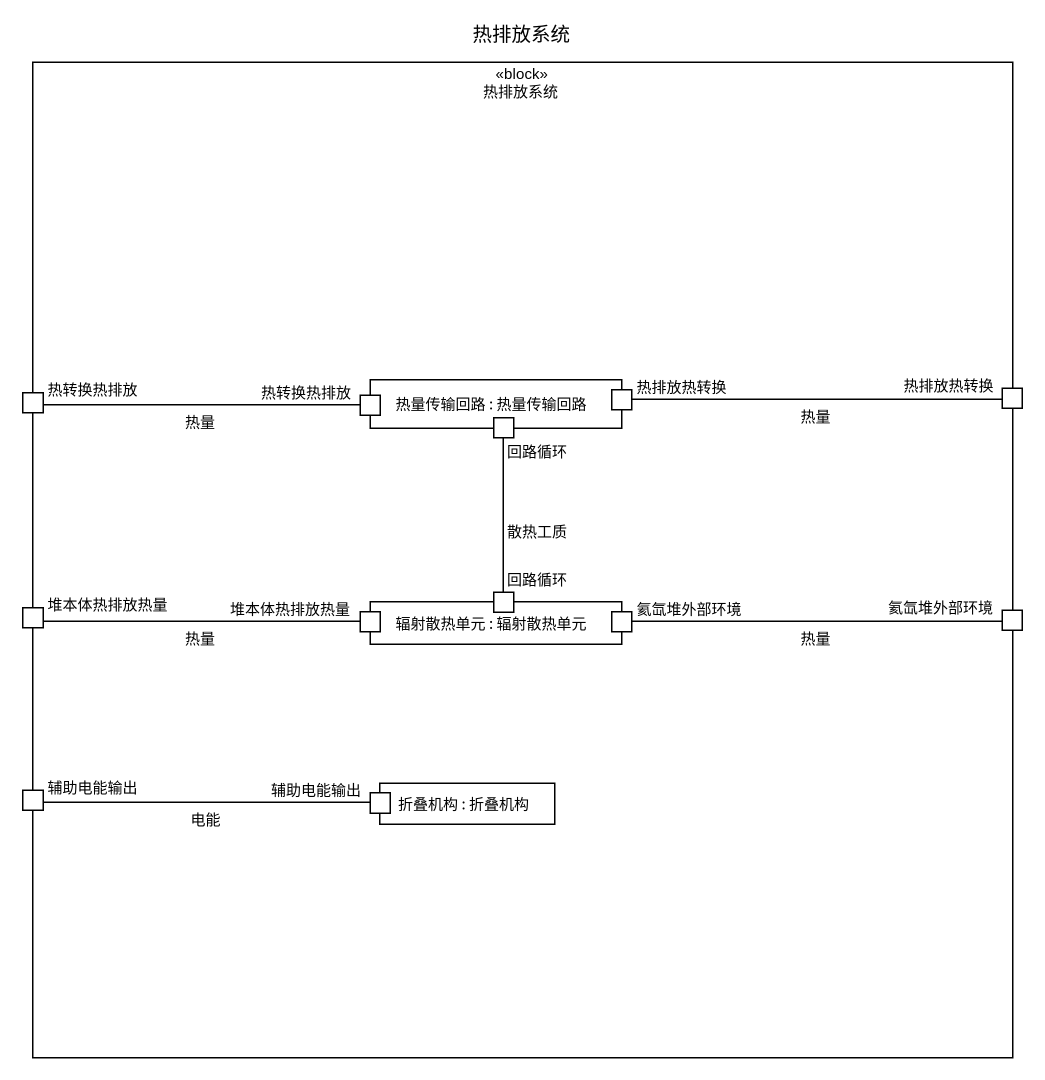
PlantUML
@startuml
title 热排放系统
rectangle 热排放系统 <<block>> {
  port 热转换热排放
  rectangle "热量传输回路 : 热量传输回路" as 热量传输回路 {
    port "热转换热排放" as 热转换热排放_2
    port 热排放热转换
    port 回路循环
  }
  port "热排放热转换" as 热排放热转换_2
  port 堆本体热排放热量
  rectangle "辐射散热单元 : 辐射散热单元" as 辐射散热单元 {
    port "回路循环" as 回路循环_2
    port "堆本体热排放热量" as 堆本体热排放热量_2
    port 氦氙堆外部环境
  }
  port "氦氙堆外部环境" as 氦氙堆外部环境_2
  port 辅助电能输出
  rectangle "折叠机构 : 折叠机构" as 折叠机构 {
    port "辅助电能输出" as 辅助电能输出_2
  }
}
热转换热排放 -right- 热转换热排放_2 : 热量
热排放热转换_2 -left- 热排放热转换 : 热量
回路循环 -- 回路循环_2 : 散热工质
堆本体热排放热量 -right- 堆本体热排放热量_2 : 热量
氦氙堆外部环境_2 -left- 氦氙堆外部环境 : 热量
辅助电能输出 -right- 辅助电能输出_2 : 电能
@enduml
